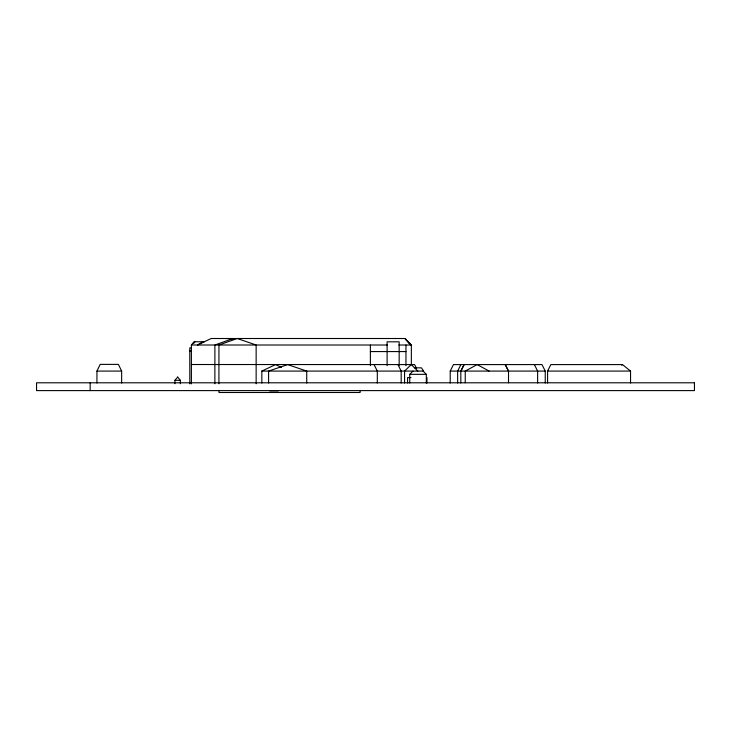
<?xml version="1.0" encoding="UTF-8"?>
<svg xmlns="http://www.w3.org/2000/svg" width="731" height="731" viewBox="0 0 731 731"><rect width="100%" height="100%" fill="white"/><g stroke="black" fill="none" stroke-linecap="round" stroke-linejoin="round"><path stroke-width="1.1" d="M96.94 383.017L96.94 371.083L100.193 364.385L118.395 364.385L121.638 371.083L121.638 383.017M450.214 383.017L450.214 371.083L453.467 364.586L541.991 364.586L545.244 371.083L545.244 383.017M460.895 364.586L457.643 371.083L457.643 383.017M460.832 383.017L460.832 371.083L464.084 364.586M460.914 371.083L464.158 364.586M547.592 383.017L547.592 371.083L550.845 364.586L622.483 364.586L630.551 371.083L630.542 383.017M191.394 383.866L191.394 345.005L193.998 341.761L204.314 341.761M193.669 343.387L194.939 341.761M409.744 383.017L409.744 374.336L412.997 371.083M621.706 365.208L622.483 364.586M203.319 341.761L197.48 345.014L211.149 338.508L405.001 338.508L411.361 345.014L411.343 364.513M203.364 341.761L201.409 342.848L203.364 341.761L202.926 341.953M261.835 383.017L261.835 371.083L275.541 364.586L281.417 367.373M233.098 338.508L214.896 345.014L214.877 383.793M191.394 345.005L387.421 345.014M398.806 345.005L411.361 345.014M191.449 347.929L189.768 347.929L189.822 383.866M189.822 350.551L189.493 350.926L190.8 350.926M370.379 351.574L405.961 351.574M191.394 364.513L414.614 364.586L416.478 368.296M414.541 367.839L421.394 367.839L423.669 371.083L401.374 371.083M96.94 371.083L121.638 371.083M261.835 371.083L401.182 371.083L401.182 383.017M450.214 371.083L508.511 371.083L508.511 382.797M508.712 371.083L545.244 371.083M547.592 371.083L630.542 371.083M409.744 374.336L426.328 374.336L426.328 383.017M410.996 377.589L407.578 377.589L407.578 383.017M269.648 390.893L278.356 390.893M225.669 338.508L234.752 338.828M489.121 371.083L477.188 364.586L465.245 371.083L465.245 382.797M417.867 371.083L411.215 364.586L404.563 371.083L404.563 383.017M423.075 371.083L426.328 374.336M410.822 345.014L405.001 338.508L410.621 345.014M534.379 364.586L537.632 371.083L537.632 383.017M397.929 364.586L401.182 371.083M374.062 364.586L377.315 371.083L377.315 383.017M426.959 377.589L426.959 383.017M405.961 345.069L405.961 365.646M399.163 365.646L399.163 341.816L387.101 341.816L387.101 365.646M370.379 345.069L370.379 365.646M360.118 390.372L360.118 392.492L218.998 392.492L218.998 390.372M306.737 383.017L306.737 371.083L287.667 364.586L268.588 371.083L268.588 383.017M256.142 383.793L256.142 345.005L237.21 338.508L218.944 345.014L218.925 383.793M180.365 380.257L180.365 383.748M174.937 380.257L174.937 383.748M90.169 382.797L90.169 390.601M177.651 377.068L174.937 380.321L180.365 380.321L177.651 377.068M694.45 382.797L36.55 382.797L36.55 390.601L694.45 390.601L694.45 382.797M508.511 371.083L505.258 364.586L508.502 371.083"/></g></svg>
